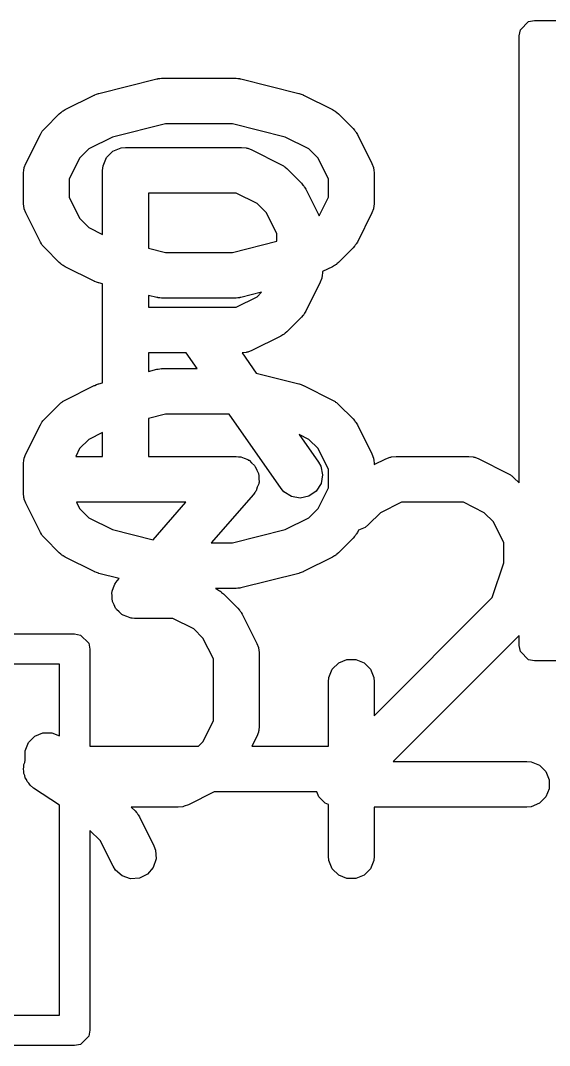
# Model space of a CAD drawing. Extents: x 0.58 to 7.69, y -5.21 to -0.56.
# Drawn here: x 5.535 to 5.6033, y -1.843 to -1.7106 of the extents above; entities that cross this region are included whole.
import ezdxf

# ---------------------------------------------------------------- set-up
doc = ezdxf.new("R2010")
doc.units = 0
doc.header["$MEASUREMENT"] = 0
doc.layers.add('BLACK', color=7, linetype='CONTINUOUS')

msp = doc.modelspace()

# ---------------------------------------------------------------- linework, layer by layer
at = {"layer": 'BLACK', "linetype": 'CONTINUOUS'}
for p, q in [((5.59956, -1.71185), (5.60062, -1.71078)), ((5.60062, -1.71078), (5.60138, -1.71063)), ((5.60138, -1.71063), (5.65059, -1.71063)), ((5.59941, -1.7126), (5.59956, -1.71185)), ((5.59941, -1.77034), (5.59941, -1.7126)), ((5.54516, -1.72005), (5.55266, -1.71817)), ((5.55266, -1.71817), (5.55276, -1.71816)), ((5.55276, -1.71816), (5.5528, -1.71814)), ((5.5528, -1.71814), (5.55302, -1.71812)), ((5.55302, -1.71812), (5.55323, -1.71809)), ((5.55323, -1.71809), (5.55328, -1.71809)), ((5.55328, -1.71809), (5.55338, -1.71808)), ((5.55338, -1.71808), (5.56275, -1.71808)), ((5.56275, -1.71808), (5.56285, -1.71809)), ((5.56285, -1.71809), (5.56289, -1.71809)), ((5.56289, -1.71809), (5.56311, -1.71812)), ((5.56311, -1.71812), (5.56333, -1.71814)), ((5.56333, -1.71814), (5.56337, -1.71816)), ((5.56337, -1.71816), (5.56347, -1.71817)), ((5.56347, -1.71817), (5.57097, -1.72005)), ((5.54081, -1.72214), (5.54456, -1.72027)), ((5.54456, -1.72027), (5.5446, -1.72025)), ((5.5446, -1.72025), (5.54462, -1.72024)), ((5.54462, -1.72024), (5.54486, -1.72015)), ((5.54486, -1.72015), (5.5451, -1.72006)), ((5.5451, -1.72006), (5.54512, -1.72006)), ((5.54512, -1.72006), (5.54516, -1.72005)), ((5.57097, -1.72005), (5.57101, -1.72006)), ((5.57101, -1.72006), (5.57103, -1.72006)), ((5.57103, -1.72006), (5.57127, -1.72015)), ((5.57127, -1.72015), (5.57151, -1.72024)), ((5.57151, -1.72024), (5.57153, -1.72025)), ((5.57153, -1.72025), (5.57157, -1.72027)), ((5.57157, -1.72027), (5.57532, -1.72214)), ((5.53817, -1.72457), (5.54004, -1.7227)), ((5.54004, -1.7227), (5.54027, -1.72251)), ((5.54027, -1.72251), (5.54032, -1.72245)), ((5.54032, -1.72245), (5.54041, -1.7224)), ((5.54041, -1.7224), (5.54049, -1.72233)), ((5.54049, -1.72233), (5.54056, -1.7223)), ((5.54056, -1.7223), (5.54081, -1.72214)), ((5.57532, -1.72214), (5.57557, -1.7223)), ((5.57557, -1.7223), (5.57564, -1.72233)), ((5.57564, -1.72233), (5.57572, -1.7224)), ((5.57572, -1.7224), (5.57581, -1.72245)), ((5.57581, -1.72245), (5.57586, -1.72251)), ((5.57586, -1.72251), (5.57609, -1.7227)), ((5.57609, -1.7227), (5.57796, -1.72457)), ((5.55374, -1.72399), (5.54691, -1.7257)), ((5.56239, -1.72399), (5.55374, -1.72399)), ((5.56922, -1.7257), (5.56239, -1.72399)), ((5.53574, -1.72909), (5.53761, -1.72534)), ((5.53761, -1.72534), (5.53777, -1.72509)), ((5.53777, -1.72509), (5.5378, -1.72502)), ((5.5378, -1.72502), (5.53786, -1.72494)), ((5.53786, -1.72494), (5.53792, -1.72485)), ((5.53792, -1.72485), (5.53798, -1.7248)), ((5.53798, -1.7248), (5.53817, -1.72457)), ((5.54691, -1.7257), (5.54388, -1.72721)), ((5.57225, -1.72721), (5.56922, -1.7257)), ((5.57796, -1.72457), (5.57815, -1.7248)), ((5.57815, -1.7248), (5.57821, -1.72485)), ((5.57821, -1.72485), (5.57826, -1.72494)), ((5.57826, -1.72494), (5.57833, -1.72502)), ((5.57833, -1.72502), (5.57836, -1.72509)), ((5.57836, -1.72509), (5.57852, -1.72534)), ((5.57852, -1.72534), (5.58039, -1.72909)), ((5.54695, -1.72752), (5.54802, -1.72708)), ((5.54802, -1.72708), (5.54859, -1.72702)), ((5.54859, -1.72702), (5.56359, -1.72702)), ((5.56359, -1.72702), (5.56417, -1.72708)), ((5.56417, -1.72708), (5.56427, -1.72712)), ((5.54268, -1.72841), (5.54133, -1.73111)), ((5.54388, -1.72721), (5.54268, -1.72841)), ((5.5457, -1.7294), (5.54614, -1.72834)), ((5.54614, -1.72834), (5.54695, -1.72752)), ((5.56427, -1.72712), (5.56437, -1.72713)), ((5.56437, -1.72713), (5.56491, -1.72734)), ((5.56491, -1.72734), (5.56866, -1.72921)), ((5.57345, -1.72841), (5.57225, -1.72721)), ((5.5748, -1.73111), (5.57345, -1.72841)), ((5.53548, -1.72983), (5.53552, -1.72973)), ((5.53552, -1.72973), (5.53553, -1.72963)), ((5.53553, -1.72963), (5.53574, -1.72909)), ((5.54564, -1.72998), (5.5457, -1.7294)), ((5.56866, -1.72921), (5.56891, -1.72937)), ((5.56891, -1.72937), (5.56898, -1.7294)), ((5.56898, -1.7294), (5.56906, -1.72946)), ((5.56906, -1.72946), (5.56915, -1.72952)), ((5.56915, -1.72952), (5.5692, -1.72958)), ((5.5692, -1.72958), (5.56943, -1.72976)), ((5.56943, -1.72976), (5.5713, -1.73164)), ((5.58039, -1.72909), (5.5806, -1.72963)), ((5.5806, -1.72963), (5.5806, -1.72973)), ((5.5806, -1.72973), (5.58064, -1.72983)), ((5.53543, -1.73041), (5.53548, -1.72983)), ((5.53543, -1.73416), (5.53543, -1.73041)), ((5.54564, -1.73824), (5.54564, -1.72998)), ((5.58064, -1.72983), (5.5807, -1.73041)), ((5.5807, -1.73041), (5.5807, -1.73416)), ((5.54133, -1.73111), (5.54133, -1.73346)), ((5.5713, -1.73164), (5.57149, -1.73187)), ((5.57149, -1.73187), (5.57155, -1.73192)), ((5.57155, -1.73192), (5.5716, -1.73201)), ((5.5716, -1.73201), (5.57167, -1.73209)), ((5.57167, -1.73209), (5.5717, -1.73216)), ((5.5717, -1.73216), (5.57186, -1.73241)), ((5.57186, -1.73241), (5.57359, -1.73587)), ((5.5748, -1.73346), (5.5748, -1.73111)), ((5.54133, -1.73346), (5.54268, -1.73616)), ((5.56289, -1.73293), (5.55155, -1.73293)), ((5.55155, -1.73293), (5.55155, -1.74003)), ((5.56559, -1.73428), (5.56289, -1.73293)), ((5.57359, -1.73587), (5.5748, -1.73346)), ((5.53548, -1.73473), (5.53543, -1.73416)), ((5.53552, -1.73483), (5.53548, -1.73473)), ((5.53553, -1.73494), (5.53552, -1.73483)), ((5.53574, -1.73548), (5.53553, -1.73494)), ((5.56679, -1.73548), (5.56559, -1.73428)), ((5.5806, -1.73494), (5.58039, -1.73548)), ((5.58064, -1.73473), (5.5806, -1.73483)), ((5.5806, -1.73483), (5.5806, -1.73494)), ((5.5807, -1.73416), (5.58064, -1.73473)), ((5.53761, -1.73923), (5.53574, -1.73548)), ((5.54268, -1.73616), (5.54388, -1.73736)), ((5.56814, -1.73817), (5.56679, -1.73548)), ((5.58039, -1.73548), (5.57852, -1.73923)), ((5.54388, -1.73736), (5.54564, -1.73824)), ((5.56814, -1.73914), (5.56814, -1.73817)), ((5.53777, -1.73948), (5.53761, -1.73923)), ((5.5378, -1.73955), (5.53777, -1.73948)), ((5.53786, -1.73963), (5.5378, -1.73955)), ((5.53792, -1.73972), (5.53786, -1.73963)), ((5.53798, -1.73977), (5.53792, -1.73972)), ((5.53817, -1.74), (5.53798, -1.73977)), ((5.54004, -1.74187), (5.53817, -1.74)), ((5.55155, -1.74003), (5.55374, -1.74058)), ((5.56239, -1.74058), (5.56814, -1.73914)), ((5.57796, -1.74), (5.57609, -1.74187)), ((5.57815, -1.73977), (5.57796, -1.74)), ((5.57821, -1.73972), (5.57815, -1.73977)), ((5.57826, -1.73963), (5.57821, -1.73972)), ((5.57833, -1.73955), (5.57826, -1.73963)), ((5.57836, -1.73948), (5.57833, -1.73955)), ((5.57852, -1.73923), (5.57836, -1.73948)), ((5.55374, -1.74058), (5.56239, -1.74058)), ((5.54027, -1.74206), (5.54004, -1.74187)), ((5.54032, -1.74212), (5.54027, -1.74206)), ((5.54041, -1.74217), (5.54032, -1.74212)), ((5.54049, -1.74224), (5.54041, -1.74217)), ((5.54056, -1.74227), (5.54049, -1.74224)), ((5.54081, -1.74242), (5.54056, -1.74227)), ((5.54456, -1.7443), (5.54081, -1.74242)), ((5.57532, -1.74242), (5.57404, -1.74306)), ((5.57557, -1.74227), (5.57532, -1.74242)), ((5.57564, -1.74224), (5.57557, -1.74227)), ((5.57572, -1.74217), (5.57564, -1.74224)), ((5.57581, -1.74212), (5.57572, -1.74217)), ((5.57586, -1.74206), (5.57581, -1.74212)), ((5.57609, -1.74187), (5.57586, -1.74206)), ((5.5446, -1.74431), (5.54456, -1.7443)), ((5.54462, -1.74433), (5.5446, -1.74431)), ((5.57394, -1.74388), (5.57373, -1.74442)), ((5.57395, -1.74377), (5.57394, -1.74388)), ((5.57399, -1.74368), (5.57395, -1.74377)), ((5.57404, -1.7431), (5.57399, -1.74368)), ((5.57404, -1.74306), (5.57404, -1.7431)), ((5.54486, -1.74441), (5.54462, -1.74433)), ((5.5451, -1.74451), (5.54486, -1.74441)), ((5.54512, -1.74451), (5.5451, -1.74451)), ((5.54516, -1.74452), (5.54512, -1.74451)), ((5.54564, -1.74464), (5.54516, -1.74452)), ((5.54564, -1.75742), (5.54564, -1.74464)), ((5.57373, -1.74442), (5.57186, -1.74817)), ((5.55266, -1.7464), (5.55155, -1.74612)), ((5.55155, -1.74612), (5.55155, -1.74765)), ((5.55276, -1.74641), (5.55266, -1.7464)), ((5.5528, -1.74643), (5.55276, -1.74641)), ((5.55302, -1.74645), (5.5528, -1.74643)), ((5.55323, -1.74648), (5.55302, -1.74645)), ((5.55328, -1.74647), (5.55323, -1.74648)), ((5.55338, -1.74648), (5.55328, -1.74647)), ((5.56275, -1.74648), (5.55338, -1.74648)), ((5.56285, -1.74647), (5.56275, -1.74648)), ((5.56289, -1.74648), (5.56285, -1.74647)), ((5.56289, -1.74765), (5.56559, -1.7463)), ((5.56311, -1.74645), (5.56289, -1.74648)), ((5.56333, -1.74643), (5.56311, -1.74645)), ((5.56337, -1.74641), (5.56333, -1.74643)), ((5.56347, -1.7464), (5.56337, -1.74641)), ((5.56617, -1.74572), (5.56347, -1.7464)), ((5.56559, -1.7463), (5.56617, -1.74572)), ((5.55155, -1.74765), (5.56289, -1.74765)), ((5.57186, -1.74817), (5.5717, -1.74842)), ((5.5713, -1.74894), (5.56943, -1.75081)), ((5.57149, -1.74871), (5.5713, -1.74894)), ((5.57155, -1.74866), (5.57149, -1.74871)), ((5.5716, -1.74857), (5.57155, -1.74866)), ((5.57167, -1.74849), (5.5716, -1.74857)), ((5.5717, -1.74842), (5.57167, -1.74849)), ((5.56943, -1.75081), (5.5692, -1.751)), ((5.56866, -1.75137), (5.56491, -1.75324)), ((5.56891, -1.75121), (5.56866, -1.75137)), ((5.56898, -1.75118), (5.56891, -1.75121)), ((5.56906, -1.75111), (5.56898, -1.75118)), ((5.56915, -1.75106), (5.56906, -1.75111)), ((5.5692, -1.751), (5.56915, -1.75106)), ((5.55643, -1.75355), (5.55155, -1.75355)), ((5.55155, -1.75355), (5.55155, -1.75594)), ((5.55785, -1.75558), (5.55643, -1.75355)), ((5.56417, -1.7535), (5.56364, -1.75355)), ((5.56364, -1.75355), (5.56547, -1.75617)), ((5.56427, -1.75345), (5.56417, -1.7535)), ((5.56437, -1.75345), (5.56427, -1.75345)), ((5.56491, -1.75324), (5.56437, -1.75345)), ((5.55155, -1.75594), (5.55266, -1.75567)), ((5.55266, -1.75567), (5.55276, -1.75565)), ((5.55276, -1.75565), (5.5528, -1.75563)), ((5.5528, -1.75563), (5.55302, -1.75561)), ((5.55302, -1.75561), (5.55323, -1.75558)), ((5.55323, -1.75558), (5.55328, -1.75559)), ((5.55328, -1.75559), (5.55338, -1.75558)), ((5.55338, -1.75558), (5.55785, -1.75558)), ((5.56547, -1.75617), (5.57097, -1.75754)), ((5.54486, -1.75765), (5.5451, -1.75756)), ((5.5451, -1.75756), (5.54512, -1.75756)), ((5.54512, -1.75756), (5.54516, -1.75754)), ((5.54516, -1.75754), (5.54564, -1.75742)), ((5.57097, -1.75754), (5.57101, -1.75756)), ((5.57101, -1.75756), (5.57103, -1.75756)), ((5.57103, -1.75756), (5.57127, -1.75765)), ((5.54081, -1.75964), (5.54456, -1.75776)), ((5.54456, -1.75776), (5.5446, -1.75775)), ((5.5446, -1.75775), (5.54462, -1.75774)), ((5.54462, -1.75774), (5.54486, -1.75765)), ((5.57127, -1.75765), (5.57151, -1.75774)), ((5.57151, -1.75774), (5.57153, -1.75775)), ((5.57153, -1.75775), (5.57157, -1.75776)), ((5.57157, -1.75776), (5.57532, -1.75964)), ((5.53817, -1.76207), (5.54004, -1.76019)), ((5.54004, -1.76019), (5.54027, -1.76001)), ((5.54027, -1.76001), (5.54032, -1.75995)), ((5.54032, -1.75995), (5.54041, -1.75989)), ((5.54041, -1.75989), (5.54049, -1.75982)), ((5.54049, -1.75982), (5.54056, -1.75979)), ((5.54056, -1.75979), (5.54081, -1.75964)), ((5.57532, -1.75964), (5.57557, -1.75979)), ((5.57557, -1.75979), (5.57564, -1.75982)), ((5.57564, -1.75982), (5.57572, -1.75989)), ((5.57572, -1.75989), (5.57581, -1.75995)), ((5.57581, -1.75995), (5.57586, -1.76001)), ((5.57586, -1.76001), (5.57609, -1.76019)), ((5.57609, -1.76019), (5.57796, -1.76207)), ((5.55374, -1.76148), (5.55155, -1.76203)), ((5.56198, -1.76148), (5.55374, -1.76148)), ((5.56867, -1.77104), (5.56198, -1.76148)), ((5.53574, -1.76658), (5.53761, -1.76283)), ((5.53761, -1.76283), (5.53777, -1.76259)), ((5.53777, -1.76259), (5.5378, -1.76251)), ((5.5378, -1.76251), (5.53786, -1.76243)), ((5.53786, -1.76243), (5.53792, -1.76234)), ((5.53792, -1.76234), (5.53798, -1.76229)), ((5.53798, -1.76229), (5.53817, -1.76207)), ((5.55155, -1.76203), (5.55155, -1.76692)), ((5.57796, -1.76207), (5.57815, -1.76229)), ((5.57815, -1.76229), (5.57821, -1.76234)), ((5.57821, -1.76234), (5.57826, -1.76243)), ((5.57826, -1.76243), (5.57833, -1.76251)), ((5.57833, -1.76251), (5.57836, -1.76259)), ((5.57836, -1.76259), (5.57852, -1.76283)), ((5.57852, -1.76283), (5.58039, -1.76658)), ((5.54564, -1.76382), (5.54388, -1.76471)), ((5.54564, -1.76692), (5.54564, -1.76382)), ((5.57225, -1.76471), (5.57101, -1.76409)), ((5.57101, -1.76409), (5.57351, -1.76765)), ((5.54388, -1.76471), (5.54268, -1.7659)), ((5.57345, -1.7659), (5.57225, -1.76471)), ((5.53553, -1.76712), (5.53574, -1.76658)), ((5.54268, -1.7659), (5.54217, -1.76692)), ((5.5748, -1.7686), (5.57345, -1.7659)), ((5.58039, -1.76658), (5.5806, -1.76712)), ((5.53543, -1.7679), (5.53548, -1.76733)), ((5.53543, -1.77165), (5.53543, -1.7679)), ((5.53548, -1.76733), (5.53552, -1.76723)), ((5.53552, -1.76723), (5.53553, -1.76712)), ((5.54217, -1.76692), (5.54564, -1.76692)), ((5.55155, -1.76692), (5.5629, -1.76692)), ((5.5629, -1.76692), (5.5632, -1.76695)), ((5.5632, -1.76695), (5.56328, -1.76695)), ((5.56328, -1.76695), (5.56333, -1.76696)), ((5.56333, -1.76696), (5.56347, -1.76698)), ((5.56347, -1.76698), (5.56392, -1.76716)), ((5.56392, -1.76716), (5.56437, -1.76732)), ((5.56437, -1.76732), (5.56445, -1.76738)), ((5.56445, -1.76738), (5.56454, -1.76742)), ((5.56454, -1.76742), (5.56488, -1.76776)), ((5.56488, -1.76776), (5.56524, -1.76807)), ((5.56524, -1.76807), (5.56528, -1.76816)), ((5.57351, -1.76765), (5.57379, -1.76816)), ((5.5806, -1.76712), (5.5806, -1.76723)), ((5.5806, -1.76723), (5.58064, -1.76733)), ((5.58064, -1.76733), (5.5807, -1.7679)), ((5.5807, -1.76798), (5.5822, -1.76723)), ((5.5807, -1.7679), (5.5807, -1.76798)), ((5.5822, -1.76723), (5.58274, -1.76703)), ((5.58274, -1.76703), (5.58285, -1.76702)), ((5.58285, -1.76702), (5.58294, -1.76698)), ((5.58294, -1.76698), (5.58352, -1.76692)), ((5.58352, -1.76692), (5.59289, -1.76692)), ((5.59289, -1.76692), (5.59347, -1.76698)), ((5.59347, -1.76698), (5.59357, -1.76702)), ((5.59357, -1.76702), (5.59367, -1.76703)), ((5.59367, -1.76703), (5.59422, -1.76723)), ((5.59422, -1.76723), (5.59796, -1.76911)), ((5.56528, -1.76816), (5.56535, -1.76823)), ((5.56535, -1.76823), (5.56554, -1.76868)), ((5.56554, -1.76868), (5.56575, -1.76911)), ((5.56575, -1.76911), (5.56576, -1.76921)), ((5.56576, -1.76921), (5.56579, -1.7693)), ((5.56579, -1.7693), (5.56579, -1.76978)), ((5.57379, -1.76816), (5.57404, -1.76928)), ((5.57404, -1.76928), (5.57384, -1.77042)), ((5.5748, -1.77096), (5.5748, -1.7686)), ((5.59796, -1.76911), (5.59821, -1.76926)), ((5.59821, -1.76926), (5.59828, -1.76929)), ((5.59828, -1.76929), (5.59837, -1.76936)), ((5.59837, -1.76936), (5.59845, -1.76942)), ((5.59845, -1.76942), (5.59851, -1.76948)), ((5.56579, -1.77045), (5.56561, -1.77089)), ((5.56579, -1.76978), (5.56583, -1.77026)), ((5.56583, -1.77026), (5.56579, -1.77035)), ((5.56579, -1.77035), (5.56579, -1.77045)), ((5.57384, -1.77042), (5.57322, -1.77139)), ((5.59851, -1.76948), (5.59873, -1.76966)), ((5.59873, -1.76966), (5.59941, -1.77034)), ((5.53548, -1.77223), (5.53543, -1.77165)), ((5.56512, -1.77182), (5.55965, -1.77807)), ((5.5653, -1.77157), (5.56512, -1.77182)), ((5.56535, -1.77152), (5.5653, -1.77157)), ((5.56538, -1.77146), (5.56535, -1.77152)), ((5.56546, -1.77135), (5.56538, -1.77146)), ((5.56561, -1.77089), (5.56546, -1.77135)), ((5.56905, -1.77148), (5.56867, -1.77104)), ((5.57002, -1.7721), (5.56905, -1.77148)), ((5.57115, -1.7723), (5.57002, -1.7721)), ((5.57228, -1.77205), (5.57115, -1.7723)), ((5.57322, -1.77139), (5.57228, -1.77205)), ((5.57345, -1.77365), (5.5748, -1.77096)), ((5.53552, -1.77233), (5.53548, -1.77223)), ((5.53553, -1.77243), (5.53552, -1.77233)), ((5.53574, -1.77297), (5.53553, -1.77243)), ((5.53761, -1.77672), (5.53574, -1.77297)), ((5.55639, -1.77283), (5.54227, -1.77283)), ((5.54227, -1.77283), (5.54268, -1.77365)), ((5.55215, -1.77768), (5.55639, -1.77283)), ((5.58422, -1.77283), (5.58152, -1.77418)), ((5.5922, -1.77283), (5.58422, -1.77283)), ((5.5949, -1.77418), (5.5922, -1.77283)), ((5.54268, -1.77365), (5.54388, -1.77485)), ((5.57225, -1.77485), (5.57345, -1.77365)), ((5.58152, -1.77418), (5.57998, -1.77571)), ((5.59609, -1.77537), (5.5949, -1.77418)), ((5.54388, -1.77485), (5.54691, -1.77637)), ((5.56922, -1.77637), (5.57225, -1.77485)), ((5.57954, -1.77608), (5.57865, -1.77645)), ((5.57998, -1.77571), (5.57954, -1.77608)), ((5.59744, -1.77807), (5.59609, -1.77537)), ((5.53777, -1.77697), (5.53761, -1.77672)), ((5.5378, -1.77704), (5.53777, -1.77697)), ((5.53786, -1.77712), (5.5378, -1.77704)), ((5.53792, -1.77721), (5.53786, -1.77712)), ((5.53798, -1.77726), (5.53792, -1.77721)), ((5.53817, -1.77749), (5.53798, -1.77726)), ((5.54691, -1.77637), (5.55215, -1.77768)), ((5.56239, -1.77807), (5.56922, -1.77637)), ((5.57815, -1.77726), (5.57796, -1.77749)), ((5.57821, -1.77721), (5.57815, -1.77726)), ((5.57826, -1.77712), (5.57821, -1.77721)), ((5.57833, -1.77704), (5.57826, -1.77712)), ((5.57836, -1.77697), (5.57833, -1.77704)), ((5.57852, -1.77672), (5.57836, -1.77697)), ((5.57865, -1.77645), (5.57852, -1.77672)), ((5.54004, -1.77937), (5.53817, -1.77749)), ((5.55965, -1.77807), (5.56239, -1.77807)), ((5.57796, -1.77749), (5.57609, -1.77937)), ((5.59744, -1.78064), (5.59744, -1.77807)), ((5.54027, -1.77955), (5.54004, -1.77937)), ((5.54032, -1.77961), (5.54027, -1.77955)), ((5.54041, -1.77967), (5.54032, -1.77961)), ((5.54049, -1.77973), (5.54041, -1.77967)), ((5.54056, -1.77976), (5.54049, -1.77973)), ((5.54081, -1.77992), (5.54056, -1.77976)), ((5.54456, -1.78179), (5.54081, -1.77992)), ((5.57532, -1.77992), (5.57157, -1.78179)), ((5.57557, -1.77976), (5.57532, -1.77992)), ((5.57564, -1.77973), (5.57557, -1.77976)), ((5.57572, -1.77967), (5.57564, -1.77973)), ((5.57581, -1.77961), (5.57572, -1.77967)), ((5.57586, -1.77955), (5.57581, -1.77961)), ((5.57609, -1.77937), (5.57586, -1.77955)), ((5.59594, -1.78515), (5.59744, -1.78064)), ((5.5446, -1.78181), (5.54456, -1.78179)), ((5.54462, -1.78182), (5.5446, -1.78181)), ((5.54486, -1.78191), (5.54462, -1.78182)), ((5.5451, -1.782), (5.54486, -1.78191)), ((5.54512, -1.782), (5.5451, -1.782)), ((5.54516, -1.78202), (5.54512, -1.782)), ((5.54778, -1.78267), (5.54516, -1.78202)), ((5.54755, -1.78293), (5.54778, -1.78267)), ((5.57097, -1.78202), (5.56347, -1.78389)), ((5.57101, -1.782), (5.57097, -1.78202)), ((5.57103, -1.782), (5.57101, -1.782)), ((5.57127, -1.78191), (5.57103, -1.782)), ((5.57151, -1.78182), (5.57127, -1.78191)), ((5.57153, -1.78181), (5.57151, -1.78182)), ((5.57157, -1.78179), (5.57153, -1.78181)), ((5.54688, -1.7843), (5.54706, -1.78385)), ((5.54706, -1.78385), (5.54722, -1.7834)), ((5.54722, -1.7834), (5.5473, -1.78328)), ((5.5473, -1.78328), (5.54732, -1.78323)), ((5.54732, -1.78323), (5.54737, -1.78318)), ((5.54737, -1.78318), (5.54755, -1.78293)), ((5.56275, -1.78398), (5.56022, -1.78398)), ((5.56022, -1.78398), (5.56047, -1.78411)), ((5.56285, -1.78397), (5.56275, -1.78398)), ((5.56289, -1.78398), (5.56285, -1.78397)), ((5.56311, -1.78394), (5.56289, -1.78398)), ((5.56333, -1.78392), (5.56311, -1.78394)), ((5.56337, -1.78391), (5.56333, -1.78392)), ((5.56347, -1.78389), (5.56337, -1.78391)), ((5.54685, -1.78449), (5.54688, -1.7844)), ((5.54688, -1.78497), (5.54685, -1.78449)), ((5.54688, -1.7844), (5.54688, -1.7843)), ((5.54688, -1.78545), (5.54688, -1.78497)), ((5.56047, -1.78411), (5.56072, -1.78426)), ((5.56072, -1.78426), (5.56079, -1.78429)), ((5.56079, -1.78429), (5.56087, -1.78436)), ((5.56087, -1.78436), (5.56096, -1.78441)), ((5.56096, -1.78441), (5.56101, -1.78447)), ((5.56101, -1.78447), (5.56124, -1.78466)), ((5.56124, -1.78466), (5.56311, -1.78653)), ((5.5807, -1.80039), (5.59594, -1.78515)), ((5.54692, -1.78554), (5.54688, -1.78545)), ((5.54692, -1.78564), (5.54692, -1.78554)), ((5.54714, -1.78607), (5.54692, -1.78564)), ((5.54732, -1.78651), (5.54714, -1.78607)), ((5.54739, -1.78658), (5.54732, -1.78651)), ((5.54743, -1.78667), (5.54739, -1.78658)), ((5.5478, -1.78699), (5.54743, -1.78667)), ((5.56311, -1.78653), (5.5633, -1.78676)), ((5.54813, -1.78733), (5.5478, -1.78699)), ((5.54823, -1.78737), (5.54813, -1.78733)), ((5.5483, -1.78743), (5.54823, -1.78737)), ((5.54876, -1.78759), (5.5483, -1.78743)), ((5.5492, -1.78777), (5.54876, -1.78759)), ((5.54934, -1.78778), (5.5492, -1.78777)), ((5.54939, -1.7878), (5.54934, -1.78778)), ((5.54947, -1.7878), (5.54939, -1.7878)), ((5.54978, -1.78783), (5.54947, -1.7878)), ((5.5547, -1.78783), (5.54978, -1.78783)), ((5.5574, -1.78917), (5.5547, -1.78783)), ((5.5633, -1.78676), (5.56336, -1.78681)), ((5.56336, -1.78681), (5.56341, -1.7869)), ((5.56341, -1.7869), (5.56348, -1.78698)), ((5.56348, -1.78698), (5.56351, -1.78705)), ((5.56351, -1.78705), (5.56366, -1.7873)), ((5.56366, -1.7873), (5.56554, -1.79105)), ((5.5586, -1.79037), (5.5574, -1.78917)), ((5.52683, -1.78983), (5.54203, -1.78983)), ((5.54203, -1.78983), (5.54278, -1.78998)), ((5.54278, -1.78998), (5.54385, -1.79104)), ((5.55995, -1.79307), (5.5586, -1.79037)), ((5.59941, -1.79003), (5.58315, -1.80629)), ((5.59941, -1.79134), (5.59941, -1.79003)), ((5.54385, -1.79104), (5.544, -1.7918)), ((5.544, -1.7918), (5.544, -1.80432)), ((5.56554, -1.79105), (5.56575, -1.79159)), ((5.56575, -1.79159), (5.56575, -1.7917)), ((5.56575, -1.7917), (5.56579, -1.7918)), ((5.56579, -1.7918), (5.56585, -1.79237)), ((5.59956, -1.79209), (5.59941, -1.79134)), ((5.55995, -1.80105), (5.55995, -1.79307)), ((5.56585, -1.79237), (5.56585, -1.80175)), ((5.57611, -1.79357), (5.57717, -1.79313)), ((5.57717, -1.79313), (5.57832, -1.79313)), ((5.57832, -1.79313), (5.57939, -1.79357)), ((5.60062, -1.79316), (5.59956, -1.79209)), ((5.60138, -1.79331), (5.60062, -1.79316)), ((5.54006, -1.79376), (5.52836, -1.79376)), ((5.54006, -1.803), (5.54006, -1.79376)), ((5.57485, -1.79545), (5.57529, -1.79438)), ((5.57529, -1.79438), (5.57611, -1.79357)), ((5.57939, -1.79357), (5.5802, -1.79438)), ((5.5802, -1.79438), (5.58064, -1.79545)), ((5.62941, -1.79331), (5.60138, -1.79331)), ((5.5748, -1.79603), (5.57485, -1.79545)), ((5.58064, -1.79545), (5.5807, -1.79603)), ((5.5748, -1.80432), (5.5748, -1.79603)), ((5.5807, -1.79603), (5.5807, -1.80039)), ((5.5586, -1.80375), (5.55995, -1.80105)), ((5.56575, -1.80253), (5.56554, -1.80307)), ((5.56579, -1.80232), (5.56575, -1.80242)), ((5.56575, -1.80242), (5.56575, -1.80253)), ((5.56585, -1.80175), (5.56579, -1.80232)), ((5.53563, -1.80492), (5.53607, -1.80385)), ((5.53607, -1.80385), (5.53689, -1.80304)), ((5.53689, -1.80304), (5.53795, -1.8026)), ((5.53795, -1.8026), (5.5391, -1.8026)), ((5.5391, -1.8026), (5.54006, -1.803)), ((5.55802, -1.80432), (5.5586, -1.80375)), ((5.56554, -1.80307), (5.56491, -1.80432)), ((5.53563, -1.80607), (5.53563, -1.80492)), ((5.544, -1.80432), (5.55802, -1.80432)), ((5.56491, -1.80432), (5.5748, -1.80432)), ((5.53548, -1.8067), (5.53559, -1.80643)), ((5.53559, -1.80643), (5.53565, -1.80615)), ((5.53566, -1.80614), (5.53563, -1.80607)), ((5.53565, -1.80615), (5.53566, -1.80614)), ((5.58315, -1.80629), (5.60039, -1.80629)), ((5.60039, -1.80629), (5.60097, -1.80635)), ((5.60097, -1.80635), (5.60203, -1.80679)), ((5.53543, -1.80728), (5.53548, -1.80699)), ((5.53548, -1.80756), (5.53543, -1.80728)), ((5.53548, -1.80699), (5.53548, -1.8067)), ((5.53548, -1.80785), (5.53548, -1.80756)), ((5.53559, -1.80812), (5.53548, -1.80785)), ((5.60203, -1.80679), (5.60285, -1.8076)), ((5.60285, -1.8076), (5.60329, -1.80867)), ((5.53565, -1.80841), (5.53559, -1.80812)), ((5.53581, -1.80865), (5.53565, -1.80841)), ((5.53592, -1.80891), (5.53581, -1.80865)), ((5.53613, -1.80912), (5.53592, -1.80891)), ((5.53629, -1.80936), (5.53613, -1.80912)), ((5.60329, -1.80867), (5.60329, -1.80982)), ((5.53674, -1.80973), (5.53629, -1.80936)), ((5.54006, -1.81195), (5.53674, -1.80973)), ((5.53674, -1.80973), (5.53674, -1.80973)), ((5.53674, -1.80973), (5.53674, -1.80973)), ((5.53674, -1.80973), (5.53674, -1.80973)), ((5.56004, -1.81023), (5.55672, -1.81189)), ((5.57329, -1.81023), (5.56004, -1.81023)), ((5.57357, -1.81089), (5.57329, -1.81023)), ((5.60329, -1.80982), (5.60285, -1.81089)), ((5.57438, -1.8117), (5.57357, -1.81089)), ((5.5748, -1.81187), (5.57438, -1.8117)), ((5.60203, -1.8117), (5.60097, -1.81214)), ((5.60285, -1.81089), (5.60203, -1.8117)), ((5.54006, -1.83904), (5.54006, -1.81195)), ((5.5554, -1.8122), (5.54935, -1.8122)), ((5.54935, -1.8122), (5.54984, -1.81269)), ((5.54984, -1.81269), (5.55003, -1.81291)), ((5.55003, -1.81291), (5.55009, -1.81296)), ((5.55009, -1.81296), (5.55014, -1.81305)), ((5.55014, -1.81305), (5.55021, -1.81313)), ((5.55021, -1.81313), (5.55024, -1.8132)), ((5.55598, -1.81214), (5.5554, -1.8122)), ((5.55607, -1.8121), (5.55598, -1.81214)), ((5.55618, -1.81209), (5.55607, -1.8121)), ((5.55672, -1.81189), (5.55618, -1.81209)), ((5.5748, -1.81852), (5.5748, -1.81187)), ((5.60039, -1.8122), (5.5807, -1.8122)), ((5.5807, -1.8122), (5.5807, -1.81852)), ((5.60097, -1.81214), (5.60039, -1.8122)), ((5.55024, -1.8132), (5.55039, -1.81345)), ((5.55039, -1.81345), (5.55227, -1.8172)), ((5.54533, -1.81652), (5.544, -1.8152)), ((5.544, -1.8152), (5.544, -1.84101)), ((5.54699, -1.81984), (5.54533, -1.81652)), ((5.55227, -1.8172), (5.55248, -1.81774)), ((5.55248, -1.81774), (5.55256, -1.81889)), ((5.55256, -1.81889), (5.55219, -1.81998)), ((5.57485, -1.8191), (5.5748, -1.81852)), ((5.57529, -1.82016), (5.57485, -1.8191)), ((5.58064, -1.8191), (5.5802, -1.82016)), ((5.5807, -1.81852), (5.58064, -1.8191)), ((5.54729, -1.82033), (5.54699, -1.81984)), ((5.54817, -1.82109), (5.54729, -1.82033)), ((5.55144, -1.82086), (5.55041, -1.82137)), ((5.55219, -1.81998), (5.55144, -1.82086)), ((5.57611, -1.82098), (5.57529, -1.82016)), ((5.57717, -1.82142), (5.57611, -1.82098)), ((5.57939, -1.82098), (5.57832, -1.82142)), ((5.5802, -1.82016), (5.57939, -1.82098)), ((5.54926, -1.82145), (5.54817, -1.82109)), ((5.55041, -1.82137), (5.54926, -1.82145)), ((5.57832, -1.82142), (5.57717, -1.82142)), ((5.46526, -1.83904), (5.54006, -1.83904)), ((5.54385, -1.84176), (5.54278, -1.84283)), ((5.544, -1.84101), (5.54385, -1.84176)), ((5.54203, -1.84298), (5.46329, -1.84298)), ((5.54278, -1.84283), (5.54203, -1.84298))]:
    msp.add_line(p, q, dxfattribs=at)

doc.saveas('drawing.dxf')
